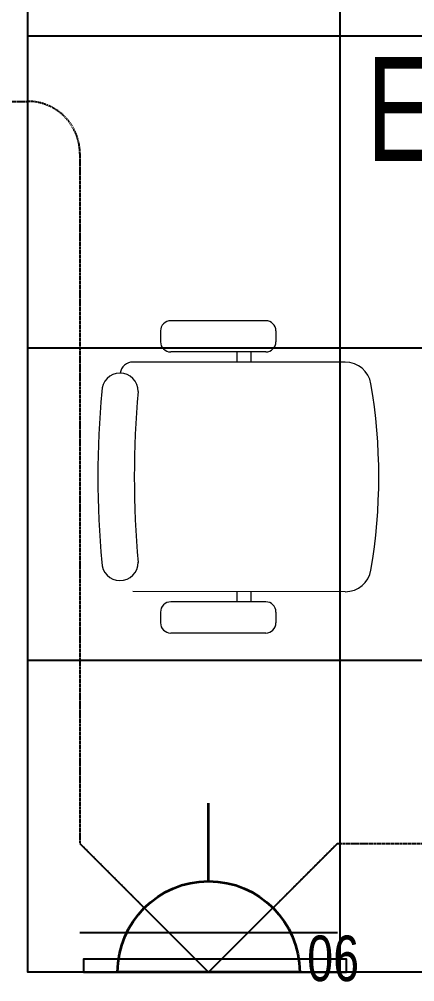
# Model space of a CAD drawing. Extents: x -12260 to 57327, y -29287 to 19916.
# Drawn here: x 39459 to 40220, y 5517 to 7367 of the extents above; entities that cross this region are included whole.
import ezdxf
from ezdxf.enums import TextEntityAlignment as Align

# ---------------------------------------------------------------- set-up
doc = ezdxf.new("R2010")
doc.units = 0
doc.header["$LTSCALE"] = 0.25
doc.linetypes.add('DASHDOT', pattern=[25.4, 12.7, -6.35, 0, -6.35])
doc.linetypes.add('HIDDEN', pattern=[9.525, 6.35, -3.175])
for name, color, linetype, lineweight in [('01-First Floor-FUR$0$72_EGR_BASE_TEXT', 252, 'Continuous', 5), ('01-First Floor-FUR$0$72_EGR_EQP_TAG', 142, 'Continuous', 5), ('01-First Floor-FUR$0$LOADING', 253, 'Continuous', 5), ('01-First Floor-FUR$0$NEW Wall', 166, 'Continuous', 5), ('01-First Floor-FUR$0$Walls', 251, 'Continuous', 5), ('E-LITE-CLNG-CNDT', 6, 'DASHDOT', 35), ('E-LITE-EXIT-NUMB', 6, 'Continuous', 25), ('E-POWR-FLOR-CNDT', 6, 'HIDDEN', 25), ('E-POWR-WALL @ 100', 4, 'Continuous', 35)]:
    doc.layers.add(name, color=color, linetype=linetype, lineweight=lineweight)
doc.layers.add('01-First Floor-FUR$0$FALSE CEILING', color=251, linetype='Continuous')
doc.styles.add('01-First Floor-FUR$0$X3G_ENTITY_257CFD', font='swisscl.ttf', dxfattribs={"height": 200})
doc.styles.add('01-First Floor-FUR$0$X3G_ENTITY_9EC9', font='swisscl.ttf', dxfattribs={"height": 0.2})
doc.styles.add('DC_SIMPLEX', font='SIMPLEX.shx', dxfattribs={"width": 0.7})

# ---------------------------------------------------------------- blocks, each defined once
blk = doc.blocks.new('*X119')
at = {"color": 0}
for p, q in [((5, 3), (5, 3)), ((5, 3), (5, 3)), ((5, 3), (5, 3)), ((5, 3), (5, 3)), ((5, 3), (5, 3)), ((5, 3), (5, 3)), ((5, 3), (5, 3)), ((5, 3), (5, 3)), ((5, 3), (5, 3)), ((5, 3), (5, 3)), ((5, 3), (5, 3)), ((5, 3), (5, 3)), ((5, 3), (5, 3)), ((5, 3), (5, 3)), ((5, 3), (5, 3)), ((5, 3), (5, 3)), ((5, 3), (5, 3)), ((5, 3), (5, 3)), ((5, 3), (5, 3)), ((5, 3), (5, 3)), ((5, 3), (5, 3)), ((5, 3), (5, 3)), ((5, 3), (5, 3)), ((5, 3), (5, 3)), ((5, 3), (5, 3)), ((5, 3), (5, 3)), ((5, 3), (5, 3)), ((5, 3), (5, 3)), ((5, 3), (5, 3)), ((5, 3), (5, 3)), ((5, 3), (5, 3)), ((5, 3), (5, 3)), ((5, 3), (5, 3)), ((5, 3), (5, 3)), ((5, 3), (5, 3)), ((5, 3), (5, 3)), ((5, 3), (5, 3)), ((5, 3), (5, 3)), ((5, 3), (5, 3)), ((5, 3), (5, 3)), ((5, 3), (5, 3)), ((5, 3), (5, 3)), ((5, 3), (5, 3)), ((5, 3), (5, 3)), ((5, 3), (5, 3)), ((5, 3), (5, 3)), ((5, 3), (5, 3)), ((5, 3), (5, 3)), ((5, 3), (5, 3)), ((5, 3), (5, 3)), ((5, 3), (5, 3)), ((5, 3), (5, 3)), ((5, 3), (5, 3)), ((5, 3), (5, 3)), ((5, 3), (5, 3)), ((5, 3), (5, 3)), ((5, 3), (5, 3)), ((5, 3), (5, 3)), ((5, 3), (5, 3)), ((5, 3), (5, 3)), ((5, 3), (5, 3)), ((5, 3), (5, 3)), ((5, 3), (5, 3)), ((5, 3), (5, 3)), ((5, 3), (5, 3)), ((5, 3), (5, 3)), ((6, 3), (5, 3)), ((5, 3), (5, 3)), ((6, 3), (5, 3)), ((5, 3), (5, 3)), ((6, 3), (5, 3)), ((5, 3), (5, 3)), ((6, 3), (5, 3)), ((5, 3), (5, 3)), ((5, 3), (5, 3)), ((5, 3), (5, 3)), ((5, 3), (5, 3)), ((5, 3), (5, 3)), ((5, 3), (5, 3)), ((5, 3), (5, 3)), ((5, 3), (5, 3)), ((5, 3), (5, 3)), ((5, 3), (5, 3)), ((5, 3), (5, 3)), ((5, 3), (5, 3)), ((5, 3), (5, 3)), ((5, 3), (5, 3)), ((5, 3), (5, 3)), ((5, 3), (5, 3)), ((5, 3), (5, 3)), ((5, 3), (5, 3)), ((5, 3), (5, 3)), ((5, 3), (5, 3)), ((5, 3), (5, 3)), ((5, 3), (5, 3)), ((5, 3), (5, 3)), ((6, 3), (6, 3)), ((6, 3), (6, 3)), ((6, 3), (6, 3)), ((6, 3), (6, 3)), ((6, 3), (6, 3)), ((6, 3), (6, 3)), ((6, 3), (6, 3)), ((6, 3), (6, 3)), ((6, 3), (6, 3)), ((6, 3), (6, 3)), ((6, 3), (6, 3)), ((6, 3), (6, 3)), ((6, 3), (6, 3)), ((6, 3), (6, 3)), ((6, 3), (6, 3)), ((6, 3), (6, 3)), ((6, 3), (6, 3)), ((6, 3), (6, 3)), ((6, 3), (6, 3)), ((6, 3), (6, 3)), ((6, 3), (6, 3)), ((6, 3), (6, 3)), ((6, 3), (6, 3)), ((6, 3), (6, 3)), ((6, 3), (6, 3)), ((6, 3), (6, 3)), ((6, 3), (6, 3)), ((6, 3), (6, 3)), ((6, 3), (6, 3)), ((6, 3), (6, 3)), ((6, 3), (6, 3)), ((6, 3), (6, 3)), ((6, 3), (6, 3)), ((6, 3), (6, 3)), ((6, 3), (6, 3)), ((6, 3), (6, 3)), ((6, 3), (6, 3)), ((6, 3), (6, 3)), ((6, 3), (6, 3)), ((6, 3), (6, 3)), ((6, 3), (6, 3)), ((6, 3), (6, 3)), ((6, 3), (6, 3)), ((6, 3), (6, 3)), ((6, 3), (6, 3)), ((6, 3), (6, 3)), ((6, 3), (6, 3)), ((6, 3), (6, 3)), ((6, 3), (6, 3)), ((6, 3), (6, 3)), ((6, 3), (6, 3)), ((6, 3), (6, 3)), ((6, 3), (6, 3)), ((6, 3), (6, 3)), ((6, 3), (6, 3)), ((6, 3), (6, 3)), ((6, 3), (6, 3)), ((6, 3), (6, 3)), ((6, 3), (6, 3)), ((6, 3), (6, 3)), ((6, 3), (6, 3)), ((6, 3), (6, 3)), ((6, 3), (6, 3)), ((6, 3), (6, 3)), ((6, 3), (6, 3)), ((6, 3), (6, 3)), ((6, 3), (6, 3)), ((6, 3), (6, 3)), ((6, 3), (6, 3)), ((6, 3), (6, 3)), ((6, 3), (6, 3)), ((6, 3), (6, 3)), ((6, 3), (6, 3)), ((6, 3), (6, 3)), ((6, 3), (6, 3)), ((6, 3), (6, 3)), ((6, 3), (6, 3)), ((6, 3), (6, 3)), ((6, 3), (6, 3)), ((6, 3), (6, 3)), ((6, 3), (6, 3)), ((6, 3), (6, 3)), ((6, 3), (6, 3)), ((6, 3), (6, 3)), ((6, 3), (6, 3)), ((6, 3), (6, 3)), ((6, 3), (6, 3)), ((6, 3), (6, 3)), ((6, 3), (6, 3)), ((6, 3), (6, 3)), ((6, 3), (6, 3)), ((6, 3), (6, 3)), ((6, 3), (6, 3)), ((6, 3), (6, 3)), ((6, 3), (6, 3)), ((6, 3), (6, 3)), ((6, 3), (6, 3)), ((6, 3), (6, 3)), ((6, 3), (6, 3)), ((6, 3), (6, 3)), ((6, 3), (6, 3)), ((6, 3), (6, 3)), ((6, 3), (6, 3)), ((6, 3), (6, 3)), ((6, 3), (6, 3)), ((6, 3), (6, 3)), ((6, 3), (6, 3)), ((6, 3), (6, 3)), ((6, 3), (6, 3)), ((6, 3), (6, 3)), ((6, 3), (6, 3)), ((6, 3), (6, 3)), ((6, 3), (6, 3)), ((6, 3), (6, 3)), ((6, 3), (6, 3)), ((6, 3), (6, 3)), ((6, 3), (6, 3)), ((6, 3), (6, 3)), ((6, 3), (6, 3)), ((6, 3), (6, 3)), ((6, 3), (6, 3)), ((6, 3), (6, 3)), ((6, 3), (6, 3)), ((6, 3), (6, 3)), ((6, 3), (6, 3)), ((6, 3), (6, 3)), ((6, 3), (6, 3)), ((6, 3), (6, 3)), ((6, 3), (6, 3)), ((6, 3), (6, 3)), ((6, 3), (6, 3)), ((6, 3), (6, 3)), ((6, 3), (6, 3)), ((6, 3), (6, 3)), ((6, 3), (6, 3)), ((6, 3), (6, 3)), ((6, 3), (6, 3)), ((6, 3), (6, 3)), ((6, 3), (6, 3)), ((6, 3), (6, 3)), ((6, 3), (6, 3)), ((6, 3), (6, 3)), ((6, 3), (6, 3)), ((6, 3), (6, 3)), ((6, 3), (6, 3)), ((6, 3), (6, 3)), ((6, 3), (6, 3)), ((6, 3), (6, 3)), ((6, 3), (6, 3)), ((6, 3), (6, 3)), ((6, 3), (6, 3)), ((6, 3), (6, 3)), ((6, 3), (6, 3)), ((6, 3), (6, 3)), ((6, 3), (6, 3)), ((6, 3), (6, 3)), ((6, 3), (6, 3)), ((6, 3), (6, 3)), ((6, 3), (6, 3)), ((6, 3), (6, 3)), ((6, 3), (6, 3)), ((6, 3), (6, 3)), ((6, 3), (6, 3)), ((6, 3), (6, 3)), ((6, 3), (6, 3)), ((6, 3), (6, 3)), ((6, 3), (6, 3)), ((6, 3), (6, 3)), ((6, 3), (6, 3)), ((6, 3), (6, 3)), ((6, 3), (6, 3)), ((6, 3), (6, 3)), ((6, 3), (6, 3)), ((6, 3), (6, 3)), ((6, 3), (6, 3)), ((6, 3), (6, 3)), ((6, 3), (6, 3)), ((6, 3), (6, 3)), ((6, 3), (6, 3)), ((6, 3), (6, 3)), ((6, 3), (6, 3)), ((6, 3), (6, 3)), ((6, 3), (6, 3)), ((6, 3), (6, 3)), ((6, 3), (6, 3)), ((6, 3), (6, 3)), ((6, 3), (6, 3)), ((6, 3), (6, 3)), ((6, 3), (6, 3)), ((6, 3), (6, 3)), ((6, 3), (6, 3)), ((6, 3), (6, 3)), ((6, 3), (6, 3)), ((6, 3), (6, 3)), ((6, 3), (6, 3)), ((6, 3), (6, 3)), ((6, 3), (6, 3)), ((6, 3), (6, 3)), ((6, 3), (6, 3)), ((6, 3), (6, 3)), ((6, 3), (6, 3)), ((6, 3), (6, 3)), ((6, 3), (6, 3)), ((6, 3), (6, 3)), ((6, 3), (5, 3)), ((6, 3), (5, 3)), ((6, 3), (5, 3)), ((6, 3), (5, 3)), ((6, 3), (5, 3)), ((6, 3), (6, 3)), ((6, 3), (6, 3)), ((6, 3), (6, 3)), ((6, 3), (6, 3)), ((6, 3), (6, 3)), ((6, 3), (6, 3)), ((6, 3), (6, 3)), ((6, 3), (6, 3)), ((6, 3), (6, 3)), ((6, 3), (6, 3)), ((6, 3), (6, 3)), ((6, 3), (6, 3)), ((6, 3), (6, 3)), ((6, 3), (6, 3)), ((6, 3), (6, 3)), ((6, 3), (6, 3)), ((6, 3), (6, 3)), ((6, 3), (6, 3)), ((6, 3), (6, 3)), ((6, 3), (6, 3)), ((6, 3), (6, 3)), ((6, 3), (6, 3)), ((6, 3), (6, 3)), ((6, 3), (6, 3)), ((6, 3), (6, 3)), ((6, 3), (6, 3)), ((6, 3), (6, 3)), ((6, 3), (6, 3)), ((6, 3), (6, 3)), ((6, 3), (6, 3)), ((6, 3), (6, 3)), ((6, 3), (6, 3)), ((6, 3), (6, 3)), ((6, 3), (6, 3)), ((6, 3), (6, 3)), ((6, 3), (6, 3)), ((6, 3), (6, 3)), ((6, 3), (6, 3)), ((6, 3), (6, 3)), ((6, 3), (6, 3)), ((6, 3), (6, 3)), ((6, 3), (6, 3)), ((6, 3), (6, 3)), ((6, 3), (6, 3)), ((6, 3), (6, 3)), ((6, 3), (6, 3)), ((6, 3), (6, 3)), ((6, 3), (6, 3)), ((6, 3), (6, 3)), ((6, 3), (6, 3)), ((6, 3), (6, 3)), ((6, 3), (6, 3)), ((6, 3), (6, 3)), ((6, 3), (6, 3)), ((6, 3), (6, 3)), ((6, 3), (6, 3)), ((6, 3), (6, 3)), ((6, 3), (6, 3)), ((6, 3), (6, 3)), ((6, 3), (6, 3)), ((6, 3), (6, 3)), ((6, 3), (6, 3)), ((6, 3), (6, 3)), ((6, 3), (6, 3)), ((6, 3), (6, 3)), ((6, 3), (6, 3)), ((6, 3), (6, 3)), ((6, 3), (6, 3)), ((6, 3), (6, 3)), ((6, 3), (6, 3)), ((6, 3), (6, 3)), ((6, 3), (6, 3)), ((6, 3), (6, 3)), ((6, 3), (6, 3)), ((6, 3), (6, 3)), ((6, 3), (6, 3)), ((6, 3), (6, 3)), ((6, 3), (6, 3)), ((6, 3), (6, 3)), ((6, 3), (6, 3)), ((6, 3), (6, 3)), ((6, 3), (6, 3)), ((6, 3), (6, 3)), ((6, 3), (6, 3)), ((6, 3), (6, 3)), ((6, 3), (6, 3)), ((6, 3), (6, 3)), ((6, 3), (6, 3)), ((6, 3), (6, 3)), ((6, 3), (6, 3)), ((6, 3), (6, 3)), ((6, 3), (6, 3)), ((6, 3), (6, 3)), ((6, 3), (6, 3)), ((6, 3), (6, 3)), ((6, 3), (6, 3)), ((6, 3), (6, 3)), ((6, 3), (6, 3)), ((6, 3), (6, 3)), ((6, 3), (6, 3)), ((6, 3), (6, 3)), ((6, 3), (6, 3)), ((6, 3), (6, 3)), ((6, 3), (6, 3)), ((6, 3), (6, 3)), ((6, 3), (6, 3)), ((6, 3), (6, 3)), ((6, 3), (6, 3)), ((6, 3), (6, 3)), ((6, 3), (6, 3)), ((6, 3), (6, 3)), ((6, 3), (6, 3)), ((6, 3), (6, 3)), ((6, 3), (6, 3)), ((6, 3), (6, 3)), ((6, 3), (6, 3)), ((6, 3), (6, 3)), ((6, 3), (6, 3)), ((6, 3), (6, 3)), ((6, 3), (6, 3)), ((6, 3), (6, 3)), ((6, 3), (6, 3)), ((6, 3), (6, 3)), ((6, 3), (6, 3)), ((6, 3), (6, 3)), ((6, 3), (6, 3)), ((6, 3), (6, 3)), ((6, 3), (6, 3)), ((6, 3), (6, 3)), ((6, 3), (6, 3)), ((6, 3), (6, 3)), ((6, 3), (6, 3)), ((6, 3), (6, 3)), ((6, 3), (6, 3)), ((6, 3), (6, 3)), ((6, 3), (6, 3)), ((6, 3), (6, 3)), ((6, 3), (6, 3)), ((6, 3), (6, 3)), ((6, 3), (6, 3)), ((6, 3), (6, 3)), ((6, 3), (6, 3)), ((6, 3), (6, 3)), ((6, 3), (6, 3)), ((6, 3), (6, 3)), ((6, 3), (6, 3)), ((6, 3), (6, 3)), ((6, 3), (6, 3)), ((6, 3), (6, 3)), ((6, 3), (6, 3)), ((6, 3), (6, 3)), ((6, 3), (6, 3)), ((6, 3), (6, 3)), ((6, 3), (6, 3)), ((6, 3), (6, 3)), ((6, 3), (6, 3)), ((6, 3), (6, 3)), ((6, 3), (6, 3)), ((6, 3), (6, 3)), ((6, 3), (6, 3)), ((6, 3), (6, 3)), ((6, 3), (6, 3)), ((6, 3), (6, 3)), ((6, 3), (6, 3)), ((6, 3), (6, 3)), ((6, 3), (6, 3)), ((6, 3), (6, 3)), ((6, 3), (6, 3)), ((6, 3), (6, 3)), ((6, 3), (6, 3)), ((6, 3), (6, 3)), ((6, 3), (6, 3)), ((6, 3), (6, 3)), ((6, 3), (6, 3)), ((6, 3), (6, 3)), ((6, 3), (6, 3)), ((6, 3), (6, 3)), ((6, 3), (6, 3)), ((6, 3), (6, 3)), ((6, 3), (6, 3)), ((6, 3), (6, 3)), ((6, 3), (6, 3)), ((6, 3), (6, 3)), ((6, 3), (6, 3)), ((6, 3), (6, 3)), ((6, 3), (6, 3)), ((6, 3), (6, 3)), ((6, 3), (6, 3)), ((6, 3), (6, 3)), ((6, 3), (6, 3)), ((6, 3), (6, 3)), ((6, 3), (6, 3)), ((6, 3), (6, 3)), ((6, 3), (6, 3)), ((6, 3), (6, 3)), ((6, 3), (6, 3)), ((6, 3), (6, 3)), ((6, 3), (6, 3)), ((6, 3), (6, 3)), ((6, 3), (6, 3)), ((6, 3), (6, 3)), ((6, 3), (6, 3)), ((6, 3), (6, 3)), ((6, 3), (6, 3)), ((6, 3), (6, 3)), ((6, 3), (6, 3)), ((6, 3), (6, 3)), ((6, 3), (6, 3)), ((6, 3), (6, 3)), ((6, 3), (6, 3)), ((6, 3), (6, 3)), ((6, 3), (6, 3)), ((6, 3), (6, 3)), ((6, 3), (6, 3)), ((6, 3), (6, 3)), ((6, 3), (6, 3)), ((6, 3), (6, 3)), ((6, 3), (6, 3)), ((6, 3), (6, 3)), ((6, 3), (6, 3)), ((6, 3), (6, 3)), ((6, 3), (6, 3)), ((6, 3), (6, 3)), ((6, 3), (6, 3)), ((6, 3), (6, 3)), ((6, 3), (6, 3)), ((6, 3), (6, 3)), ((6, 3), (6, 3)), ((6, 3), (6, 3)), ((6, 3), (6, 3)), ((6, 3), (6, 3)), ((6, 3), (6, 3)), ((6, 3), (6, 3)), ((6, 3), (6, 3)), ((6, 3), (6, 3)), ((6, 3), (6, 3)), ((6, 3), (6, 3)), ((6, 3), (6, 3)), ((6, 3), (6, 3)), ((6, 3), (6, 3)), ((6, 3), (6, 3)), ((6, 3), (6, 3)), ((6, 3), (6, 3)), ((6, 3), (6, 3)), ((6, 3), (6, 3)), ((6, 3), (6, 3)), ((6, 3), (6, 3)), ((6, 3), (6, 3)), ((6, 3), (6, 3)), ((6, 3), (6, 3)), ((6, 3), (6, 3)), ((6, 3), (6, 3)), ((6, 3), (6, 3)), ((6, 3), (6, 3)), ((6, 3), (6, 3)), ((6, 3), (6, 3)), ((6, 3), (6, 3)), ((6, 3), (6, 3)), ((6, 3), (6, 3)), ((6, 3), (6, 3)), ((6, 3), (6, 3)), ((6, 3), (6, 3)), ((6, 3), (6, 3)), ((6, 3), (6, 3)), ((6, 3), (6, 3)), ((6, 3), (6, 3)), ((6, 3), (6, 3)), ((6, 3), (6, 3)), ((6, 3), (6, 3)), ((6, 3), (6, 3)), ((6, 3), (6, 3)), ((6, 3), (6, 3)), ((6, 3), (6, 3)), ((6, 3), (6, 3)), ((6, 3), (6, 3)), ((6, 3), (6, 3)), ((6, 3), (6, 3)), ((6, 3), (6, 3)), ((6, 3), (6, 3)), ((6, 3), (6, 3)), ((6, 3), (6, 3)), ((6, 3), (6, 3)), ((6, 3), (6, 3)), ((6, 3), (6, 3)), ((6, 3), (6, 3)), ((6, 3), (6, 3)), ((6, 3), (6, 3)), ((6, 3), (6, 3)), ((6, 3), (6, 3)), ((6, 3), (6, 3)), ((6, 3), (6, 3)), ((6, 3), (6, 3)), ((6, 3), (6, 3)), ((6, 3), (6, 3)), ((6, 3), (6, 3)), ((6, 3), (6, 3)), ((6, 3), (6, 3)), ((6, 3), (6, 3)), ((6, 3), (6, 3)), ((6, 3), (6, 3)), ((6, 3), (6, 3)), ((6, 3), (6, 3)), ((6, 3), (6, 3)), ((6, 3), (6, 3)), ((6, 3), (6, 3)), ((6, 3), (6, 3)), ((6, 3), (6, 3)), ((6, 3), (6, 3)), ((6, 3), (6, 3)), ((6, 3), (6, 3)), ((6, 3), (6, 3)), ((6, 3), (6, 3)), ((6, 3), (6, 3)), ((6, 3), (6, 3)), ((6, 3), (6, 3)), ((6, 3), (6, 3)), ((6, 3), (6, 3))]:
    blk.add_line(p, q, dxfattribs=at)
blk = doc.blocks.new('*X120')
at = {"color": 0}
for p, q in [((13, 1), (13, 1)), ((13, 1), (13, 1)), ((13, 1), (13, 1)), ((13, 1), (13, 1)), ((13, 1), (13, 1)), ((13, 1), (13, 1)), ((13, 1), (13, 1)), ((13, 1), (13, 1)), ((13, 1), (13, 1)), ((13, 1), (13, 1)), ((13, 1), (13, 1)), ((13, 1), (13, 1)), ((13, 1), (13, 1)), ((13, 1), (13, 1)), ((13, 1), (13, 1)), ((13, 1), (14, 1)), ((13, 1), (14, 1)), ((13, 1), (14, 1)), ((13, 1), (13, 1)), ((13, 1), (13, 1)), ((13, 1), (13, 1)), ((13, 1), (13, 1)), ((13, 1), (13, 1)), ((13, 1), (13, 1)), ((13, 1), (13, 1)), ((13, 1), (13, 1)), ((13, 1), (13, 1)), ((13, 1), (13, 1)), ((13, 1), (13, 1)), ((13, 1), (13, 1)), ((13, 1), (13, 1)), ((13, 1), (13, 1)), ((13, 1), (13, 1)), ((13, 1), (13, 1)), ((13, 1), (13, 1)), ((13, 1), (13, 1)), ((13, 1), (13, 1)), ((13, 1), (13, 1)), ((13, 1), (13, 1)), ((13, 1), (13, 1)), ((13, 1), (13, 1)), ((13, 1), (13, 1)), ((13, 1), (13, 1)), ((13, 1), (13, 1)), ((13, 1), (13, 1)), ((13, 1), (13, 1)), ((13, 1), (13, 1)), ((13, 1), (13, 1)), ((13, 1), (13, 1)), ((13, 1), (13, 1)), ((13, 1), (13, 1)), ((13, 1), (13, 1)), ((13, 1), (13, 1)), ((13, 1), (13, 1)), ((13, 1), (13, 1)), ((13, 1), (13, 1)), ((13, 1), (13, 1)), ((13, 1), (13, 1)), ((13, 1), (13, 1)), ((13, 1), (13, 1)), ((13, 1), (13, 1)), ((13, 1), (13, 1)), ((13, 1), (13, 1)), ((13, 1), (13, 1)), ((13, 1), (13, 1)), ((13, 1), (13, 1)), ((13, 1), (13, 1)), ((13, 1), (13, 1)), ((13, 1), (13, 1)), ((13, 1), (13, 1)), ((13, 1), (13, 1)), ((13, 1), (13, 1)), ((13, 1), (13, 1)), ((13, 1), (13, 1)), ((13, 1), (13, 1)), ((13, 1), (13, 1)), ((13, 1), (13, 1)), ((13, 1), (13, 1)), ((13, 1), (13, 1)), ((13, 1), (13, 1)), ((13, 1), (13, 1)), ((13, 1), (13, 1)), ((13, 1), (13, 1)), ((13, 1), (13, 1)), ((13, 1), (13, 1)), ((13, 1), (13, 1)), ((13, 1), (13, 1)), ((13, 1), (13, 1)), ((13, 1), (13, 1)), ((13, 1), (13, 1)), ((13, 1), (13, 1)), ((13, 1), (13, 1)), ((13, 1), (13, 1)), ((13, 1), (13, 1)), ((13, 1), (13, 1)), ((13, 1), (13, 1)), ((13, 1), (13, 1)), ((13, 1), (13, 1)), ((13, 1), (13, 1)), ((13, 1), (13, 1)), ((13, 1), (13, 1)), ((13, 1), (13, 1)), ((13, 1), (13, 1)), ((13, 1), (13, 1)), ((13, 1), (13, 1)), ((13, 1), (13, 1)), ((13, 1), (13, 1)), ((13, 1), (13, 1)), ((13, 1), (13, 1)), ((13, 1), (13, 1)), ((13, 1), (13, 1)), ((13, 1), (13, 1)), ((13, 1), (13, 1)), ((13, 1), (13, 1)), ((13, 1), (13, 1)), ((13, 1), (13, 1)), ((13, 1), (13, 1)), ((13, 1), (13, 1)), ((13, 1), (13, 1)), ((13, 1), (13, 1)), ((13, 1), (13, 1)), ((13, 1), (13, 1)), ((13, 1), (13, 1)), ((13, 1), (14, 1)), ((13, 0), (13, 0)), ((13, 0), (13, 0)), ((13, 0), (13, 0)), ((13, 0), (13, 0)), ((13, 0), (13, 0)), ((13, 0), (13, 0)), ((13, 0), (13, 0)), ((13, 0), (13, 0)), ((13, 0), (13, 0)), ((13, 0), (13, 0)), ((13, 0), (13, 0)), ((13, 0), (13, 0)), ((13, 0), (13, 0)), ((13, 0), (13, 0)), ((13, 0), (13, 0)), ((13, 0), (13, 0)), ((13, 0), (13, 0)), ((13, 0), (13, 0)), ((13, 0), (13, 0)), ((13, 0), (13, 0)), ((13, 0), (13, 0)), ((13, 0), (13, 0)), ((13, 0), (13, 0)), ((13, 0), (13, 0)), ((13, 0), (13, 0)), ((13, 0), (13, 0)), ((13, 0), (13, 0)), ((13, 0), (13, 0)), ((13, 0), (13, 0)), ((13, 0), (13, 0)), ((13, 0), (13, 0)), ((13, 0), (13, 0)), ((13, 0), (13, 0)), ((13, 0), (13, 0)), ((13, 0), (13, 0)), ((13, 0), (13, 0)), ((13, 0), (13, 0)), ((13, 0), (13, 0)), ((13, 0), (13, 0)), ((13, 0), (13, 0)), ((13, 0), (13, 0)), ((13, 0), (13, 0)), ((13, 0), (13, 0)), ((13, 0), (13, 0)), ((13, 0), (13, 0)), ((13, 0), (13, 0)), ((13, 0), (13, 0)), ((13, 0), (13, 0)), ((13, 0), (14, 0)), ((13, 0), (14, 0)), ((13, 0), (13, 0)), ((13, 0), (14, 0)), ((14, 1), (14, 1)), ((14, 1), (14, 1)), ((14, 1), (14, 1)), ((14, 1), (14, 1)), ((14, 1), (14, 1)), ((14, 1), (14, 1)), ((14, 1), (14, 1)), ((14, 1), (14, 1)), ((14, 1), (14, 1)), ((14, 1), (14, 1)), ((14, 1), (14, 1)), ((14, 1), (14, 1)), ((14, 1), (14, 1)), ((14, 1), (14, 1)), ((14, 1), (14, 1)), ((14, 1), (14, 1)), ((14, 1), (14, 1)), ((14, 1), (14, 1)), ((14, 1), (14, 1)), ((14, 1), (14, 1)), ((14, 1), (14, 1)), ((14, 1), (14, 1)), ((14, 1), (14, 1)), ((14, 1), (14, 1)), ((14, 1), (14, 1)), ((14, 1), (14, 1)), ((14, 1), (14, 1)), ((14, 1), (14, 1)), ((14, 1), (14, 1)), ((14, 1), (14, 1)), ((14, 1), (14, 1)), ((14, 1), (14, 1)), ((14, 1), (14, 1)), ((14, 1), (14, 1)), ((14, 1), (14, 1)), ((14, 1), (14, 1)), ((14, 1), (14, 1)), ((14, 1), (14, 1)), ((14, 1), (14, 1)), ((14, 1), (14, 1)), ((14, 1), (14, 1)), ((14, 1), (14, 1)), ((14, 1), (14, 1)), ((14, 1), (14, 1)), ((14, 1), (14, 1)), ((14, 1), (14, 1)), ((14, 1), (14, 1)), ((14, 1), (14, 1)), ((14, 1), (14, 1)), ((14, 1), (14, 1)), ((14, 1), (14, 1)), ((14, 1), (14, 1)), ((14, 1), (14, 1)), ((14, 1), (14, 1)), ((14, 1), (14, 1)), ((14, 1), (14, 1)), ((14, 1), (14, 1)), ((14, 1), (14, 1)), ((14, 1), (14, 1)), ((14, 1), (14, 1)), ((14, 1), (14, 1)), ((14, 1), (14, 1)), ((14, 1), (14, 1)), ((14, 1), (14, 1)), ((14, 1), (14, 1)), ((14, 1), (14, 1)), ((14, 1), (14, 1)), ((14, 1), (14, 1)), ((14, 1), (14, 1)), ((14, 1), (14, 1)), ((14, 1), (14, 1)), ((14, 1), (14, 1)), ((14, 1), (14, 1)), ((14, 1), (14, 1)), ((14, 1), (14, 1)), ((14, 1), (14, 1)), ((14, 1), (14, 1)), ((14, 1), (14, 1)), ((14, 1), (14, 1)), ((14, 1), (14, 1)), ((14, 1), (14, 1)), ((14, 1), (14, 1)), ((14, 1), (14, 1)), ((14, 1), (14, 1)), ((14, 1), (14, 1)), ((14, 1), (14, 1)), ((14, 1), (14, 1)), ((14, 1), (14, 1)), ((14, 1), (14, 1)), ((14, 1), (14, 1)), ((14, 1), (14, 1)), ((14, 1), (14, 1)), ((14, 1), (14, 1)), ((14, 1), (14, 1)), ((14, 0), (14, 0)), ((14, 0), (14, 0)), ((14, 0), (14, 0)), ((14, 0), (14, 0)), ((14, 0), (14, 0)), ((14, 0), (14, 0)), ((14, 0), (14, 0)), ((14, 0), (14, 0)), ((14, 0), (14, 0)), ((14, 0), (14, 0)), ((14, 0), (14, 0)), ((14, 0), (14, 0)), ((14, 0), (14, 0)), ((14, 0), (14, 0)), ((14, 0), (14, 0)), ((14, 0), (14, 0)), ((14, 0), (14, 0)), ((14, 0), (14, 0)), ((14, 0), (14, 0)), ((14, 0), (14, 0)), ((14, 0), (14, 0)), ((14, 0), (14, 0)), ((14, 0), (14, 0)), ((14, 0), (14, 0)), ((14, 0), (14, 0)), ((14, 0), (14, 0)), ((14, 0), (14, 0)), ((14, 0), (14, 0)), ((14, 0), (14, 0)), ((14, 0), (14, 0)), ((14, 0), (14, 0)), ((14, 0), (14, 0)), ((14, 0), (14, 0)), ((14, 0), (14, 0)), ((14, 0), (14, 0)), ((14, 0), (14, 0)), ((14, 0), (14, 0)), ((14, 0), (14, 0)), ((14, 0), (14, 0)), ((14, 0), (14, 0)), ((14, 0), (14, 0)), ((14, 0), (14, 0)), ((14, 0), (14, 0)), ((14, 0), (14, 0)), ((14, 0), (14, 0)), ((14, 0), (14, 0)), ((14, 0), (14, 0)), ((14, 0), (14, 0)), ((13, 0), (13, 0)), ((13, 0), (14, 0)), ((13, 0), (13, 0)), ((13, 0), (14, 0)), ((13, 0), (13, 0)), ((13, 0), (14, 0)), ((13, 0), (13, 0)), ((13, 0), (13, 0)), ((13, 0), (13, 0)), ((13, 0), (13, 0)), ((13, 0), (14, 0)), ((13, 0), (13, 0)), ((13, 0), (14, 0)), ((13, 0), (13, 0)), ((13, 0), (14, 0)), ((13, 0), (13, 0)), ((13, 0), (14, 0)), ((13, 0), (13, 0)), ((13, 0), (14, 0)), ((13, 0), (13, 0)), ((13, 0), (14, 0)), ((13, 0), (13, 0)), ((13, 0), (14, 0)), ((13, 0), (13, 0)), ((13, 0), (13, 0)), ((13, 0), (13, 0)), ((13, 0), (14, 0)), ((13, 0), (13, 0)), ((13, 0), (14, 0)), ((13, 0), (13, 0)), ((13, 0), (14, 0)), ((13, 0), (13, 0)), ((13, 0), (14, 0)), ((13, 0), (13, 0)), ((13, 0), (13, 0)), ((13, 0), (13, 0)), ((13, 0), (13, 0)), ((13, 0), (13, 0)), ((13, 0), (13, 0)), ((13, 0), (13, 0)), ((13, 0), (13, 0)), ((13, 0), (13, 0)), ((13, 0), (13, 0)), ((13, 0), (13, 0)), ((13, 0), (13, 0)), ((13, 0), (13, 0)), ((13, 0), (13, 0)), ((13, 0), (13, 0)), ((13, 0), (13, 0)), ((13, 0), (13, 0)), ((13, 0), (13, 0)), ((13, 0), (13, 0)), ((13, 0), (13, 0)), ((13, 0), (13, 0)), ((13, 0), (13, 0)), ((13, 0), (13, 0)), ((13, 0), (13, 0)), ((13, 0), (13, 0)), ((13, 0), (13, 0)), ((13, 0), (13, 0)), ((13, 0), (13, 0)), ((13, 0), (13, 0)), ((13, 0), (13, 0)), ((13, 0), (13, 0)), ((13, -1), (13, -1)), ((13, -1), (13, -1)), ((13, -1), (13, -1)), ((13, -1), (13, -1)), ((13, -1), (13, -1)), ((13, -1), (14, -1)), ((13, -1), (13, -1)), ((14, 0), (14, 0)), ((14, 0), (14, 0)), ((14, 0), (14, 0)), ((14, 0), (14, 0)), ((14, 0), (14, 0)), ((14, 0), (14, 0)), ((14, 0), (14, 0)), ((14, 0), (14, 0)), ((14, 0), (14, 0)), ((14, 0), (14, 0)), ((14, 0), (14, 0)), ((14, 0), (14, 0)), ((14, 0), (14, 0)), ((14, 0), (14, 0)), ((14, 0), (14, 0)), ((13, 0), (14, 0)), ((14, 0), (14, 0)), ((14, 0), (14, 0)), ((14, 0), (14, 0)), ((14, 0), (14, 0)), ((14, 0), (14, 0)), ((14, 0), (14, 0)), ((14, 0), (14, 0)), ((14, 0), (14, 0)), ((14, 0), (14, 0)), ((14, 0), (14, 0)), ((14, 0), (14, 0)), ((14, 0), (14, 0)), ((14, 0), (14, 0)), ((14, 0), (14, 0)), ((14, 0), (14, 0)), ((14, 0), (14, 0)), ((14, 0), (14, 0)), ((14, 0), (14, 0)), ((14, 0), (14, 0)), ((14, 0), (14, 0)), ((14, 0), (14, 0)), ((14, 0), (14, 0)), ((14, 0), (14, 0)), ((14, 0), (14, 0)), ((14, 0), (14, 0)), ((14, 0), (14, 0)), ((14, 0), (14, 0)), ((14, 0), (14, 0)), ((14, 0), (14, 0)), ((14, 0), (14, 0)), ((14, 0), (14, 0)), ((14, 0), (14, 0)), ((14, 0), (14, 0)), ((14, 0), (14, 0)), ((14, -1), (14, -1)), ((14, -1), (14, -1)), ((14, -1), (14, -1)), ((14, -1), (14, -1)), ((14, -1), (14, -1))]:
    blk.add_line(p, q, dxfattribs=at)
blk = doc.blocks.new('01-First Floor-FUR$0$GF21018-P')
at = {"color": 0}
for p, q in [((-0.2207, 0.4756), (-0.2207, 0.0675)), ((0.2205, 0.4756), (0.2205, 0.0675)), ((-0.2806, 0.3422), (-0.2598, 0.3422)), ((0.2596, 0.3422), (0.2804, 0.3422)), ((-0.3002, 0.3226), (-0.3002, 0.14)), ((-0.2402, 0.3226), (-0.2402, 0.14)), ((0.24, 0.3226), (0.24, 0.14)), ((0.3, 0.3226), (0.3, 0.14)), ((-0.2402, 0.2937), (-0.2207, 0.2937)), ((0.2205, 0.2937), (0.24, 0.2937)), ((-0.2402, 0.2671), (-0.2207, 0.2671)), ((0.2205, 0.2671), (0.24, 0.2671)), ((-0.2806, 0.1204), (-0.2598, 0.1204)), ((0.2596, 0.1204), (0.2804, 0.1204))]:
    blk.add_line(p, q, dxfattribs=at)
for points in [[(0.24, 0.2937), (0.24, 0.2937), (0.24, 0.2937), (0.24, 0.2937), (0.24, 0.2937), (0.24, 0.2937), (0.24, 0.2937), (0.24, 0.2937), (0.24, 0.2937), (0.24, 0.2937), (0.24, 0.2937), (0.24, 0.2937), (0.24, 0.2937), (0.24, 0.2937), (0.24, 0.2937), (0.24, 0.2937), (0.24, 0.2937), (0.24, 0.2937), (0.24, 0.2937), (0.24, 0.2937), (0.24, 0.2937), (0.24, 0.2937), (0.24, 0.2937), (0.24, 0.2937), (0.24, 0.2937), (0.24, 0.2937), (0.24, 0.2937), (0.24, 0.2937), (0.24, 0.2937), (0.24, 0.2937), (0.24, 0.2937), (0.24, 0.2937), (0.24, 0.2937), (0.24, 0.2937), (0.24, 0.2937), (0.24, 0.2937), (0.24, 0.2937), (0.24, 0.2937), (0.24, 0.2937), (0.24, 0.2937), (0.24, 0.2937), (0.24, 0.2937), (0.24, 0.2937), (0.24, 0.2937), (0.24, 0.2937), (0.24, 0.2937), (0.24, 0.2937), (0.24, 0.2937), (0.24, 0.2937), (0.24, 0.2937), (0.24, 0.2937), (0.24, 0.2937), (0.24, 0.2937), (0.24, 0.2937), (0.24, 0.2937), (0.24, 0.2937), (0.24, 0.2937), (0.24, 0.2937), (0.24, 0.2937), (0.24, 0.2937), (0.24, 0.2937), (0.24, 0.2937), (0.24, 0.2937), (0.24, 0.2937), (0.24, 0.2937), (0.24, 0.2937), (0.24, 0.2937), (0.24, 0.2937), (0.24, 0.2937), (0.24, 0.2937), (0.24, 0.2937), (0.24, 0.2937), (0.24, 0.2937), (0.24, 0.2937), (0.24, 0.2937), (0.24, 0.2937), (0.24, 0.2937), (0.24, 0.2937), (0.24, 0.2937), (0.24, 0.2937), (0.24, 0.2937), (0.24, 0.2937), (0.24, 0.2937), (0.24, 0.2937), (0.24, 0.2937), (0.24, 0.2937), (0.24, 0.2937), (0.24, 0.2937), (0.24, 0.2937), (0.24, 0.2937), (0.24, 0.2937), (0.24, 0.2937), (0.24, 0.2937), (0.24, 0.2937), (0.24, 0.2937), (0.24, 0.2937), (0.24, 0.2937), (0.24, 0.2937), (0.24, 0.2937), (0.24, 0.2937), (0.24, 0.2937), (0.24, 0.2937), (0.24, 0.2937), (0.24, 0.2937), (0.24, 0.2937), (0.24, 0.2937), (0.24, 0.2937), (0.24, 0.2937), (0.24, 0.2937), (0.24, 0.2937), (0.24, 0.2937), (0.24, 0.2937), (0.24, 0.2937), (0.24, 0.2937), (0.24, 0.2937), (0.24, 0.2937), (0.24, 0.2937), (0.24, 0.2937), (0.24, 0.2937), (0.24, 0.2937), (0.24, 0.2937), (0.24, 0.2937), (0.24, 0.2937), (0.24, 0.2937), (0.24, 0.2937), (0.24, 0.2937), (0.24, 0.2937), (0.24, 0.2937), (0.24, 0.2937), (0.24, 0.2937), (0.24, 0.2937), (0.24, 0.2937), (0.24, 0.2937), (0.24, 0.2937), (0.24, 0.2937), (0.24, 0.2937), (0.24, 0.2937), (0.24, 0.2937), (0.24, 0.2937), (0.24, 0.2937), (0.24, 0.2937), (0.24, 0.2937), (0.24, 0.2937), (0.24, 0.2937), (0.24, 0.2937), (0.24, 0.2937), (0.24, 0.2937), (0.24, 0.2937), (0.24, 0.2937), (0.24, 0.2937), (0.24, 0.2937), (0.24, 0.2937), (0.24, 0.2937), (0.24, 0.2937), (0.24, 0.2937), (0.24, 0.2937), (0.24, 0.2937), (0.24, 0.2937), (0.24, 0.2937), (0.24, 0.2937), (0.24, 0.2937), (0.24, 0.2937), (0.24, 0.2937), (0.24, 0.2937), (0.24, 0.2937), (0.24, 0.2937), (0.24, 0.2937), (0.24, 0.2937), (0.24, 0.2937), (0.24, 0.2937), (0.24, 0.2937), (0.24, 0.2937), (0.24, 0.2937), (0.24, 0.2937), (0.24, 0.2937), (0.24, 0.2937), (0.24, 0.2937), (0.24, 0.2937), (0.24, 0.2937), (0.24, 0.2937), (0.24, 0.2937), (0.24, 0.2937), (0.24, 0.2937), (0.24, 0.2937), (0.24, 0.2937), (0.24, 0.2937), (0.24, 0.2937), (0.24, 0.2937), (0.24, 0.2937), (0.24, 0.2937), (0.24, 0.2937), (0.24, 0.2937), (0.24, 0.2937), (0.24, 0.2937), (0.24, 0.2937), (0.24, 0.2937), (0.24, 0.2937), (0.24, 0.2937), (0.24, 0.2937), (0.24, 0.2937), (0.24, 0.2937), (0.24, 0.2937), (0.24, 0.2937), (0.24, 0.2937), (0.24, 0.2937), (0.24, 0.2937), (0.24, 0.2937), (0.24, 0.2937), (0.24, 0.2937), (0.24, 0.2937), (0.24, 0.2937), (0.24, 0.2937), (0.24, 0.2937), (0.24, 0.2937), (0.24, 0.2937), (0.24, 0.2937), (0.24, 0.2937), (0.24, 0.2937), (0.24, 0.2937), (0.24, 0.2937), (0.24, 0.2937), (0.24, 0.2937), (0.24, 0.2937), (0.24, 0.2937), (0.24, 0.2937), (0.24, 0.2937), (0.24, 0.2937), (0.24, 0.2937), (0.24, 0.2937), (0.24, 0.2937), (0.24, 0.2937), (0.24, 0.2937), (0.24, 0.2937), (0.24, 0.2937), (0.24, 0.2937), (0.24, 0.2937), (0.24, 0.2937), (0.24, 0.2937), (0.24, 0.2937), (0.24, 0.2937), (0.24, 0.2937), (0.24, 0.2937), (0.24, 0.2937), (0.24, 0.2937), (0.24, 0.2937), (0.24, 0.2937), (0.24, 0.2937), (0.24, 0.2937), (0.24, 0.2937), (0.24, 0.2937), (0.24, 0.2937), (0.24, 0.2937), (0.24, 0.2937), (0.24, 0.2937), (0.24, 0.2937), (0.24, 0.2937), (0.24, 0.2937), (0.24, 0.2937), (0.24, 0.2937), (0.24, 0.2937), (0.24, 0.2937), (0.24, 0.2937), (0.24, 0.2937), (0.24, 0.2937), (0.24, 0.2937), (0.24, 0.2937), (0.24, 0.2937), (0.24, 0.2937), (0.24, 0.2937), (0.24, 0.2937), (0.24, 0.2937), (0.24, 0.2937), (0.24, 0.2937), (0.24, 0.2937), (0.24, 0.2937), (0.24, 0.2937), (0.24, 0.2937)], [(0.24, 0.2937), (0.24, 0.2937), (0.24, 0.2937), (0.24, 0.2937), (0.24, 0.2937), (0.24, 0.2937), (0.24, 0.2937), (0.24, 0.2937), (0.24, 0.2937), (0.24, 0.2937), (0.24, 0.2937), (0.24, 0.2937), (0.24, 0.2937), (0.24, 0.2937), (0.24, 0.2937), (0.24, 0.2937), (0.24, 0.2937), (0.24, 0.2937), (0.24, 0.2937), (0.24, 0.2937), (0.24, 0.2937), (0.24, 0.2937), (0.24, 0.2937), (0.24, 0.2937), (0.24, 0.2937), (0.24, 0.2937), (0.24, 0.2937), (0.24, 0.2937), (0.24, 0.2937), (0.24, 0.2937), (0.24, 0.2937), (0.24, 0.2937), (0.24, 0.2937), (0.24, 0.2937), (0.24, 0.2937), (0.24, 0.2937), (0.24, 0.2937), (0.24, 0.2937), (0.24, 0.2937), (0.24, 0.2937), (0.24, 0.2937), (0.24, 0.2937), (0.24, 0.2937), (0.24, 0.2937), (0.24, 0.2937), (0.24, 0.2937), (0.24, 0.2937), (0.24, 0.2937), (0.24, 0.2937), (0.24, 0.2937), (0.24, 0.2937), (0.24, 0.2937), (0.24, 0.2937), (0.24, 0.2937), (0.24, 0.2937), (0.24, 0.2937), (0.24, 0.2937), (0.24, 0.2937), (0.24, 0.2937), (0.24, 0.2937), (0.24, 0.2937), (0.24, 0.2937), (0.24, 0.2937), (0.24, 0.2937), (0.24, 0.2937), (0.24, 0.2937), (0.24, 0.2937), (0.24, 0.2937), (0.24, 0.2937), (0.24, 0.2937), (0.24, 0.2937), (0.24, 0.2937), (0.24, 0.2937), (0.24, 0.2937), (0.24, 0.2937), (0.24, 0.2937), (0.24, 0.2937), (0.24, 0.2937), (0.24, 0.2937), (0.24, 0.2937), (0.24, 0.2937), (0.24, 0.2937), (0.24, 0.2937), (0.24, 0.2937), (0.24, 0.2937), (0.24, 0.2937), (0.24, 0.2937), (0.24, 0.2937), (0.24, 0.2937), (0.24, 0.2937), (0.24, 0.2937), (0.24, 0.2937), (0.24, 0.2937), (0.24, 0.2937), (0.24, 0.2937), (0.24, 0.2937), (0.24, 0.2937), (0.24, 0.2937), (0.24, 0.2937), (0.24, 0.2937), (0.24, 0.2937), (0.24, 0.2937), (0.24, 0.2937), (0.24, 0.2937), (0.24, 0.2937), (0.24, 0.2937), (0.24, 0.2937), (0.24, 0.2937), (0.24, 0.2937), (0.24, 0.2937), (0.24, 0.2937), (0.24, 0.2937), (0.24, 0.2937), (0.24, 0.2937), (0.24, 0.2937), (0.24, 0.2937), (0.24, 0.2937), (0.24, 0.2937), (0.24, 0.2937), (0.24, 0.2937), (0.24, 0.2937), (0.24, 0.2937), (0.24, 0.2937), (0.24, 0.2937), (0.24, 0.2937), (0.24, 0.2937), (0.24, 0.2937), (0.24, 0.2937), (0.24, 0.2937), (0.24, 0.2937), (0.24, 0.2937), (0.24, 0.2937), (0.24, 0.2937), (0.24, 0.2937), (0.24, 0.2937), (0.24, 0.2937), (0.24, 0.2937), (0.24, 0.2937), (0.24, 0.2937), (0.24, 0.2937), (0.24, 0.2937), (0.24, 0.2937), (0.24, 0.2937), (0.24, 0.2937), (0.24, 0.2937), (0.24, 0.2937), (0.24, 0.2937), (0.24, 0.2937), (0.24, 0.2937), (0.24, 0.2937), (0.24, 0.2937), (0.24, 0.2937), (0.24, 0.2937), (0.24, 0.2937), (0.24, 0.2937), (0.24, 0.2937), (0.24, 0.2937), (0.24, 0.2937), (0.24, 0.2937), (0.24, 0.2937), (0.24, 0.2937), (0.24, 0.2937), (0.24, 0.2937), (0.24, 0.2937), (0.24, 0.2937), (0.24, 0.2937), (0.24, 0.2937), (0.24, 0.2937), (0.24, 0.2937), (0.24, 0.2937), (0.24, 0.2937), (0.24, 0.2937), (0.24, 0.2937), (0.24, 0.2937), (0.24, 0.2937), (0.24, 0.2937), (0.24, 0.2937), (0.24, 0.2937), (0.24, 0.2937), (0.24, 0.2937), (0.24, 0.2937), (0.24, 0.2937), (0.24, 0.2937), (0.24, 0.2937), (0.24, 0.2937), (0.24, 0.2937), (0.24, 0.2937), (0.24, 0.2937), (0.24, 0.2937), (0.24, 0.2937), (0.24, 0.2937), (0.24, 0.2937), (0.24, 0.2937), (0.24, 0.2937), (0.24, 0.2937), (0.24, 0.2937), (0.24, 0.2937), (0.24, 0.2937), (0.24, 0.2937), (0.24, 0.2937), (0.24, 0.2937), (0.24, 0.2937), (0.24, 0.2937), (0.24, 0.2937), (0.24, 0.2937), (0.24, 0.2937), (0.24, 0.2937), (0.24, 0.2937), (0.24, 0.2937), (0.24, 0.2937), (0.24, 0.2937), (0.24, 0.2937), (0.24, 0.2937), (0.24, 0.2937), (0.24, 0.2937), (0.24, 0.2937), (0.24, 0.2937), (0.24, 0.2937), (0.24, 0.2937)], [(0.24, 0.2937), (0.24, 0.2937), (0.24, 0.2937), (0.24, 0.2937), (0.24, 0.2937), (0.24, 0.2937), (0.24, 0.2937), (0.24, 0.2937), (0.24, 0.2937), (0.24, 0.2937), (0.24, 0.2937), (0.24, 0.2937), (0.24, 0.2937), (0.24, 0.2937), (0.24, 0.2937), (0.24, 0.2937), (0.24, 0.2937), (0.24, 0.2937), (0.24, 0.2937), (0.24, 0.2937), (0.24, 0.2937), (0.24, 0.2937), (0.24, 0.2937), (0.24, 0.2937), (0.24, 0.2937), (0.24, 0.2937), (0.24, 0.2937), (0.24, 0.2937), (0.24, 0.2937), (0.24, 0.2937), (0.24, 0.2937), (0.24, 0.2937), (0.24, 0.2937), (0.24, 0.2937), (0.24, 0.2937), (0.24, 0.2937), (0.24, 0.2937), (0.24, 0.2937), (0.24, 0.2937), (0.24, 0.2937), (0.24, 0.2937), (0.24, 0.2937), (0.24, 0.2937), (0.24, 0.2937), (0.24, 0.2937), (0.24, 0.2937), (0.24, 0.2937), (0.24, 0.2937), (0.24, 0.2937), (0.24, 0.2937), (0.24, 0.2937), (0.24, 0.2937), (0.24, 0.2937), (0.24, 0.2937), (0.24, 0.2937), (0.24, 0.2937), (0.24, 0.2937), (0.24, 0.2937), (0.24, 0.2937), (0.24, 0.2937), (0.24, 0.2937), (0.24, 0.2937), (0.24, 0.2937), (0.24, 0.2937), (0.24, 0.2937), (0.24, 0.2937), (0.24, 0.2937), (0.24, 0.2937), (0.24, 0.2937), (0.24, 0.2937), (0.24, 0.2937), (0.24, 0.2937), (0.24, 0.2937), (0.24, 0.2937), (0.24, 0.2937), (0.24, 0.2937), (0.24, 0.2937), (0.24, 0.2937), (0.24, 0.2937), (0.24, 0.2937), (0.24, 0.2937), (0.24, 0.2937), (0.24, 0.2937), (0.24, 0.2937), (0.24, 0.2937), (0.24, 0.2937), (0.24, 0.2937), (0.24, 0.2937), (0.24, 0.2937), (0.24, 0.2937), (0.24, 0.2937), (0.24, 0.2937), (0.24, 0.2937), (0.24, 0.2937), (0.24, 0.2937), (0.24, 0.2937), (0.24, 0.2937), (0.24, 0.2937), (0.24, 0.2937), (0.24, 0.2937), (0.24, 0.2937), (0.24, 0.2937), (0.24, 0.2937), (0.24, 0.2937), (0.24, 0.2937), (0.24, 0.2937), (0.24, 0.2937), (0.24, 0.2937), (0.24, 0.2937), (0.24, 0.2937), (0.24, 0.2937), (0.24, 0.2937), (0.24, 0.2937), (0.24, 0.2937), (0.24, 0.2937), (0.24, 0.2937), (0.24, 0.2937), (0.24, 0.2937), (0.24, 0.2937), (0.24, 0.2937), (0.24, 0.2937), (0.24, 0.2937), (0.24, 0.2937), (0.24, 0.2937), (0.24, 0.2937), (0.24, 0.2937), (0.24, 0.2937), (0.24, 0.2937), (0.24, 0.2937), (0.24, 0.2937), (0.24, 0.2937), (0.24, 0.2937), (0.24, 0.2937), (0.24, 0.2937), (0.24, 0.2937), (0.24, 0.2937), (0.24, 0.2937), (0.24, 0.2937), (0.24, 0.2937), (0.24, 0.2937), (0.24, 0.2937), (0.24, 0.2937), (0.24, 0.2937), (0.24, 0.2937), (0.24, 0.2937), (0.24, 0.2937), (0.24, 0.2937), (0.24, 0.2937), (0.24, 0.2937), (0.24, 0.2937), (0.24, 0.2937), (0.24, 0.2937), (0.24, 0.2937), (0.24, 0.2937), (0.24, 0.2937), (0.24, 0.2937), (0.24, 0.2937), (0.24, 0.2937), (0.24, 0.2937), (0.24, 0.2937), (0.24, 0.2937), (0.24, 0.2937), (0.24, 0.2937), (0.24, 0.2937), (0.24, 0.2937), (0.24, 0.2937), (0.24, 0.2937), (0.24, 0.2937), (0.24, 0.2937), (0.24, 0.2937), (0.24, 0.2937), (0.24, 0.2937), (0.24, 0.2937), (0.24, 0.2937), (0.24, 0.2937), (0.24, 0.2937), (0.24, 0.2937), (0.24, 0.2937), (0.24, 0.2937), (0.24, 0.2937), (0.24, 0.2937), (0.24, 0.2937), (0.24, 0.2937), (0.24, 0.2937), (0.24, 0.2937), (0.24, 0.2937), (0.24, 0.2937), (0.24, 0.2937), (0.24, 0.2937), (0.24, 0.2937), (0.24, 0.2937), (0.24, 0.2937), (0.24, 0.2937), (0.24, 0.2937), (0.24, 0.2937), (0.24, 0.2937), (0.24, 0.2937), (0.24, 0.2937), (0.24, 0.2937), (0.24, 0.2937), (0.24, 0.2937), (0.24, 0.2937), (0.24, 0.2937), (0.24, 0.2937), (0.24, 0.2937), (0.24, 0.2937), (0.24, 0.2937), (0.24, 0.2937), (0.24, 0.2937), (0.24, 0.2937), (0.24, 0.2937), (0.24, 0.2937), (0.24, 0.2937), (0.24, 0.2937)]]:
    blk.add_lwpolyline(points, close=True, dxfattribs=at)
for centre, radius, start, end in [((-0.0001, -0.5295), 1.0695, 80.3671, 99.6329), ((-0.1707, 0.4756), 0.05, 99.6329, 180), ((0.1705, 0.4756), 0.05, 0, 80.3671), ((-0.2806, 0.3226), 0.0196, 90, 180), ((-0.2598, 0.3226), 0.0196, 360, 90), ((0.2596, 0.3226), 0.0196, 90, 180), ((0.2804, 0.3226), 0.0196, 0, 90), ((-0.2806, 0.14), 0.0196, 180, 270), ((-0.2598, 0.14), 0.0196, 270, 360), ((0.2596, 0.14), 0.0196, 180, 270), ((0.2804, 0.14), 0.0196, 270, 0), ((-0.1643, 0.0425), 0.0351, 90, 270), ((0, 1.8467), 1.7767, 264.6946, 275.3053), ((0.1641, 0.0425), 0.0351, 270, 90), ((-0.1957, 0.0675), 0.025, 180, 261.4721), ((0, 1.8314), 1.8314, 264.8532, 275.147)]:
    blk.add_arc(centre, radius, start, end, dxfattribs=at)
at = {"layer": '01-First Floor-FUR$0$NEW Wall', "color": 0, "linetype": 'Continuous'}
for points in [[(0.24, 0.2937), (0.24, 0.2937), (0.24, 0.2937), (0.24, 0.2937), (0.24, 0.2937), (0.24, 0.2937), (0.24, 0.2937), (0.24, 0.2937)], [(0.24, 0.2937), (0.24, 0.2937), (0.24, 0.2937), (0.24, 0.2937), (0.24, 0.2937), (0.24, 0.2937), (0.24, 0.2937)], [(0.24, 0.2937), (0.24, 0.2937), (0.24, 0.2937), (0.24, 0.2937), (0.24, 0.2937), (0.24, 0.2937), (0.24, 0.2937), (0.24, 0.2937), (0.24, 0.2937)], [(0.24, 0.2937), (0.24, 0.2937), (0.24, 0.2937), (0.24, 0.2937), (0.24, 0.2937), (0.24, 0.2937), (0.24, 0.2937), (0.24, 0.2937), (0.24, 0.2937), (0.24, 0.2937)], [(0.24, 0.2937), (0.24, 0.2937), (0.24, 0.2937), (0.24, 0.2937), (0.24, 0.2937), (0.24, 0.2937), (0.24, 0.2937), (0.24, 0.2937), (0.24, 0.2937), (0.24, 0.2937), (0.24, 0.2937), (0.24, 0.2937), (0.24, 0.2937), (0.24, 0.2937), (0.24, 0.2937)], [(0.24, 0.2937), (0.24, 0.2937), (0.24, 0.2937), (0.24, 0.2937), (0.24, 0.2937), (0.24, 0.2937), (0.24, 0.2937), (0.24, 0.2937), (0.24, 0.2937), (0.24, 0.2937)], [(0.24, 0.2937), (0.24, 0.2937), (0.24, 0.2937), (0.24, 0.2937), (0.24, 0.2937), (0.24, 0.2937), (0.24, 0.2937), (0.24, 0.2937), (0.24, 0.2937), (0.24, 0.2937)], [(0.24, 0.2937), (0.24, 0.2937), (0.24, 0.2937), (0.24, 0.2937), (0.24, 0.2937), (0.24, 0.2937), (0.24, 0.2937), (0.24, 0.2937), (0.24, 0.2937), (0.24, 0.2937)], [(0.24, 0.2937), (0.24, 0.2937), (0.24, 0.2937), (0.24, 0.2937), (0.24, 0.2937), (0.24, 0.2937), (0.24, 0.2937), (0.24, 0.2937), (0.24, 0.2937), (0.24, 0.2937), (0.24, 0.2937), (0.24, 0.2937), (0.24, 0.2937), (0.24, 0.2937), (0.24, 0.2937), (0.24, 0.2937), (0.24, 0.2937), (0.24, 0.2937)], [(0.24, 0.2937), (0.24, 0.2937), (0.24, 0.2937), (0.24, 0.2937), (0.24, 0.2937), (0.24, 0.2937), (0.24, 0.2937), (0.24, 0.2937), (0.24, 0.2937), (0.24, 0.2937), (0.24, 0.2937), (0.24, 0.2937)], [(0.24, 0.2937), (0.24, 0.2937), (0.24, 0.2937), (0.24, 0.2937), (0.24, 0.2937), (0.24, 0.2937), (0.24, 0.2937)], [(0.24, 0.2937), (0.24, 0.2937), (0.24, 0.2937), (0.24, 0.2937), (0.24, 0.2937), (0.24, 0.2937), (0.24, 0.2937), (0.24, 0.2937), (0.24, 0.2937), (0.24, 0.2937), (0.24, 0.2937), (0.24, 0.2937), (0.24, 0.2937), (0.24, 0.2937), (0.24, 0.2937), (0.24, 0.2937), (0.24, 0.2937), (0.24, 0.2937), (0.24, 0.2937), (0.24, 0.2937), (0.24, 0.2937), (0.24, 0.2937), (0.24, 0.2937), (0.24, 0.2937), (0.24, 0.2937), (0.24, 0.2937), (0.24, 0.2937), (0.24, 0.2937), (0.24, 0.2937), (0.24, 0.2937), (0.24, 0.2937), (0.24, 0.2937), (0.24, 0.2937), (0.24, 0.2937), (0.24, 0.2937), (0.24, 0.2937), (0.24, 0.2937), (0.24, 0.2937), (0.24, 0.2937), (0.24, 0.2937), (0.24, 0.2937), (0.24, 0.2937), (0.24, 0.2937), (0.24, 0.2937), (0.24, 0.2937), (0.24, 0.2937), (0.24, 0.2937), (0.24, 0.2937), (0.24, 0.2937), (0.24, 0.2937), (0.24, 0.2937), (0.24, 0.2937), (0.24, 0.2937), (0.24, 0.2937), (0.24, 0.2937), (0.24, 0.2937), (0.24, 0.2937), (0.24, 0.2937), (0.24, 0.2937), (0.24, 0.2937), (0.24, 0.2937), (0.24, 0.2937), (0.24, 0.2937), (0.24, 0.2937), (0.24, 0.2937), (0.24, 0.2937), (0.24, 0.2937), (0.24, 0.2937), (0.24, 0.2937), (0.24, 0.2937), (0.24, 0.2937), (0.24, 0.2937), (0.24, 0.2937), (0.24, 0.2937), (0.24, 0.2937), (0.24, 0.2937), (0.24, 0.2937), (0.24, 0.2937), (0.24, 0.2937), (0.24, 0.2937), (0.24, 0.2937), (0.24, 0.2937), (0.24, 0.2937), (0.24, 0.2937), (0.24, 0.2937), (0.24, 0.2937), (0.24, 0.2937), (0.24, 0.2937), (0.24, 0.2937), (0.24, 0.2937), (0.24, 0.2937), (0.24, 0.2937), (0.24, 0.2937), (0.24, 0.2937), (0.24, 0.2937), (0.24, 0.2937), (0.24, 0.2937), (0.24, 0.2937), (0.24, 0.2937), (0.24, 0.2937), (0.24, 0.2937), (0.24, 0.2937), (0.24, 0.2937), (0.24, 0.2937), (0.24, 0.2937), (0.24, 0.2937), (0.24, 0.2937), (0.24, 0.2937), (0.24, 0.2937), (0.24, 0.2937), (0.24, 0.2937)], [(0.24, 0.2937), (0.24, 0.2937), (0.24, 0.2937), (0.24, 0.2937), (0.24, 0.2937), (0.24, 0.2937), (0.24, 0.2937), (0.24, 0.2937), (0.24, 0.2937), (0.24, 0.2937), (0.24, 0.2937), (0.24, 0.2937), (0.24, 0.2937), (0.24, 0.2937), (0.24, 0.2937), (0.24, 0.2937), (0.24, 0.2937)], [(0.24, 0.2937), (0.24, 0.2937), (0.24, 0.2937), (0.24, 0.2937), (0.24, 0.2937), (0.24, 0.2937), (0.24, 0.2937), (0.24, 0.2937), (0.24, 0.2937), (0.24, 0.2937), (0.24, 0.2937), (0.24, 0.2937), (0.24, 0.2937), (0.24, 0.2937), (0.24, 0.2937), (0.24, 0.2937), (0.24, 0.2937), (0.24, 0.2937), (0.24, 0.2937), (0.24, 0.2937), (0.24, 0.2937), (0.24, 0.2937), (0.24, 0.2937), (0.24, 0.2937), (0.24, 0.2937), (0.24, 0.2937), (0.24, 0.2937), (0.24, 0.2937), (0.24, 0.2937), (0.24, 0.2937), (0.24, 0.2937), (0.24, 0.2937), (0.24, 0.2937), (0.24, 0.2937), (0.24, 0.2937), (0.24, 0.2937), (0.24, 0.2937), (0.24, 0.2937), (0.24, 0.2937), (0.24, 0.2937), (0.24, 0.2937), (0.24, 0.2937), (0.24, 0.2937), (0.24, 0.2937), (0.24, 0.2937), (0.24, 0.2937), (0.24, 0.2937), (0.24, 0.2937), (0.24, 0.2937), (0.24, 0.2937), (0.24, 0.2937), (0.24, 0.2937), (0.24, 0.2937), (0.24, 0.2937), (0.24, 0.2937), (0.24, 0.2937), (0.24, 0.2937), (0.24, 0.2937), (0.24, 0.2937), (0.24, 0.2937), (0.24, 0.2937), (0.24, 0.2937), (0.24, 0.2937), (0.24, 0.2937), (0.24, 0.2937), (0.24, 0.2937), (0.24, 0.2937), (0.24, 0.2937), (0.24, 0.2937), (0.24, 0.2937), (0.24, 0.2937), (0.24, 0.2937), (0.24, 0.2937), (0.24, 0.2937), (0.24, 0.2937), (0.24, 0.2937), (0.24, 0.2937), (0.24, 0.2937), (0.24, 0.2937), (0.24, 0.2937), (0.24, 0.2937), (0.24, 0.2937), (0.24, 0.2937), (0.24, 0.2937), (0.24, 0.2937), (0.24, 0.2937), (0.24, 0.2937), (0.24, 0.2937), (0.24, 0.2937)], [(0.24, 0.2937), (0.24, 0.2937), (0.24, 0.2937), (0.24, 0.2937), (0.24, 0.2937), (0.24, 0.2937), (0.24, 0.2937), (0.24, 0.2937), (0.24, 0.2937), (0.24, 0.2937), (0.24, 0.2937), (0.24, 0.2937), (0.24, 0.2937), (0.24, 0.2937), (0.24, 0.2937), (0.24, 0.2937), (0.24, 0.2937), (0.24, 0.2937), (0.24, 0.2937), (0.24, 0.2937), (0.24, 0.2937), (0.24, 0.2937), (0.24, 0.2937), (0.24, 0.2937), (0.24, 0.2937), (0.24, 0.2937), (0.24, 0.2937), (0.24, 0.2937), (0.24, 0.2937), (0.24, 0.2937), (0.24, 0.2937), (0.24, 0.2937), (0.24, 0.2937), (0.24, 0.2937), (0.24, 0.2937), (0.24, 0.2937), (0.24, 0.2937), (0.24, 0.2937), (0.24, 0.2937), (0.24, 0.2937), (0.24, 0.2937), (0.24, 0.2937), (0.24, 0.2937), (0.24, 0.2937), (0.24, 0.2937), (0.24, 0.2937), (0.24, 0.2937), (0.24, 0.2937), (0.24, 0.2937), (0.24, 0.2937), (0.24, 0.2937), (0.24, 0.2937), (0.24, 0.2937), (0.24, 0.2937)]]:
    blk.add_lwpolyline(points, dxfattribs=at)
at = {"color": 0}
for name, xscale, yscale, zscale in [('*X119', 8.59375e-11, 8.59375e-11, 8.59375e-11), ('*X120', 5.5e-11, 5.5e-11, 5.5e-11)]:
    blk.add_blockref(name, (0.24, 0.2937), dxfattribs=dict(at, xscale=xscale, yscale=yscale, zscale=zscale))
blk = doc.blocks.new('01-First Floor-FUR')
at = {"layer": '01-First Floor-FUR$0$FALSE CEILING', "linetype": 'Continuous'}
for p, q in [((40076, 5535), (40076, 8610)), ((39476, 7335), (43476, 7335)), ((39476, 6735), (43476, 6735)), ((39476, 6135), (43476, 6135))]:
    blk.add_line(p, q, dxfattribs=at)
at = {"layer": '01-First Floor-FUR$0$FALSE CEILING'}
blk.add_lwpolyline([(43476, 5535), (39476, 5535), (39476, 8610), (43476, 8610)], close=True, dxfattribs=at)
at = {"layer": '01-First Floor-FUR$0$FALSE CEILING', "elevation": -0.1}
blk.add_lwpolyline([(40088.7, 5535), (40088.7, 5560), (39582.7, 5560), (39582.7, 5535), (40088.7, 5535)], dxfattribs=at)
at = {"layer": '01-First Floor-FUR$0$LOADING', "elevation": -0.1}
blk.add_lwpolyline([(40088.7, 5535), (40088.7, 5560), (39582.7, 5560), (39582.7, 5535), (40088.7, 5535)], dxfattribs=at)
at = {"layer": '01-First Floor-FUR$0$Walls'}
for p in [(39476, 8610), (43476, 5535)]:
    blk.add_line(p, (39476, 5535), dxfattribs=at)
at = {"layer": '01-First Floor-FUR$0$LOADING', "extrusion": (-7.77426e-06, 2.24021e-05, 1), "xscale": 1000, "yscale": 1000, "zscale": 1000, "rotation": 269.9985892449479}
blk.add_blockref('01-First Floor-FUR$0$GF21018-P', (39610.6, 6487, -0.3), dxfattribs=at)
at = {"layer": '01-First Floor-FUR$0$72_EGR_BASE_TEXT', "insert": (41584.1, 7293.9, 0), "char_height": 200, "attachment_point": 2, "style": '01-First Floor-FUR$0$X3G_ENTITY_9EC9'}
blk.add_mtext('ENDOCRINOLOGY CLINIC  (1)', dxfattribs=at)
at = {"layer": '01-First Floor-FUR$0$72_EGR_EQP_TAG', "insert": (40062.8, 5605.5, -0.1), "char_height": 87.47, "attachment_point": 2, "style": '01-First Floor-FUR$0$X3G_ENTITY_257CFD'}
blk.add_mtext('06', dxfattribs=at)
blk = doc.blocks.new('*U26')
blk.add_line((0, -1.75), (0, -3.25))
blk.add_lwpolyline([(-1.75, 0, 1), (1.75, 0)], format="xyb", close=True)
at = {"layer": 'Defpoints'}
for p, q in [((-2.475, -2.475), (0, 0)), ((2.475, -2.475), (0, 0)), ((2.475, -0.758), (-2.475, -0.758))]:
    blk.add_line(p, q, dxfattribs=at)
at = {"layer": 'E-LITE-EXIT-NUMB', "style": 'DC_SIMPLEX', "width": 0.7, "flags": 8}
blk.add_attdef('TYPE', text='', height=2, rotation=360, dxfattribs=at).set_placement((-2.682, 5.238), align=Align.RIGHT)
blk.add_attdef('CIRCUIT', (2.682, 5.238), '', height=2, rotation=360, dxfattribs=at)

msp = doc.modelspace()

# ---------------------------------------------------------------- linework, layer by layer
at = {"layer": 'E-POWR-FLOR-CNDT'}
msp.add_lwpolyline([(39376, 7208.8), (39476, 7208.8, -0.414214), (39576, 7108.8), (39576, 5782.5), (39699.8, 5658.7)], format="xyb", dxfattribs=at)
msp.add_lwpolyline([(39947.3, 5658.7), (40071, 5782.5), (40534.8, 5782.5), (40658.5, 5658.7)], dxfattribs=at)

# ---------------------------------------------------------------- block references
at = {"layer": 'E-LITE-CLNG-CNDT'}
msp.add_blockref('01-First Floor-FUR', (0, 0), dxfattribs=at)
at = {"layer": 'E-POWR-WALL @ 100', "xscale": -100, "yscale": 100, "zscale": 100, "rotation": 180}
msp.add_blockref('*U26', (39823.5, 5535), dxfattribs=at)

doc.saveas('drawing.dxf')
